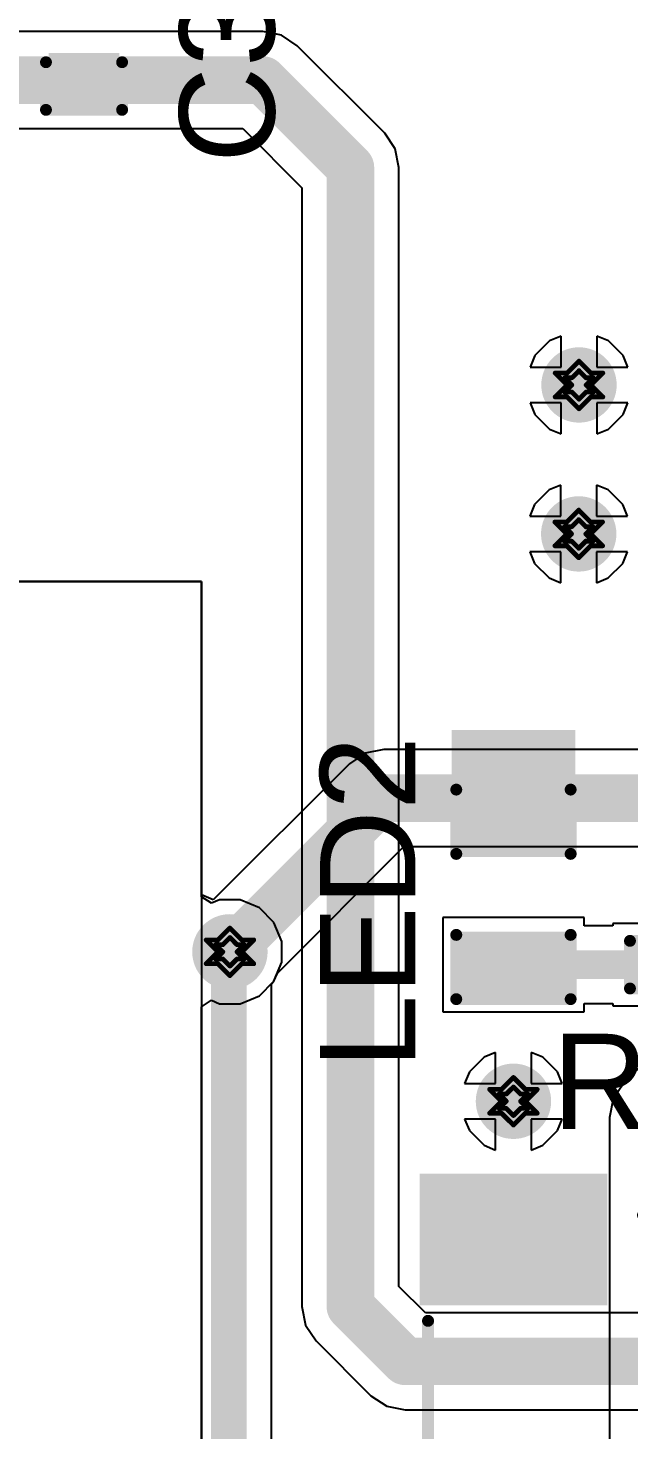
# Model space of a CAD drawing. Header units: inches. Extents: x -18 to 237, y -41 to 211.
# Drawn here: x 3.14 to 9.55, y 68.9 to 83.86 of the extents above; entities that cross this region are included whole.
import ezdxf

# ---------------------------------------------------------------- set-up
doc = ezdxf.new("R2010")
doc.units = ezdxf.units.IN
for name, color, linetype in [('Bottom Layer', 5, 'Continuous'), ('Bottom Solder', 6, 'Continuous'), ('Drill Drawing', 1, 'Continuous'), ('Top Layer', 1, 'Continuous'), ('Top Overlay', 2, 'Continuous'), ('Top Paste', 8, 'Continuous'), ('Top Solder', 216, 'Continuous'), ('Via Holes', 16, 'Continuous')]:
    doc.layers.add(name, color=color, linetype=linetype)
doc.styles.add('Arial', font='', dxfattribs={"height": 0.2})
doc.styles.get('Arial').set_extended_font_data('Arial')

# ---------------------------------------------------------------- blocks, each defined once
blk = doc.blocks.new('R___0201_58')
at = {"layer": 'Top Layer'}
for points in [[(-0.41, 0.185), (-0.14, 0.185), (-0.14, -0.185), (-0.41, -0.185)], [(0.14, 0.185), (0.41, 0.185), (0.41, -0.185), (0.14, -0.185)]]:
    blk.add_hatch(color=1, dxfattribs=at).paths.add_polyline_path(points)
at = {"layer": 'Top Paste'}
for points in [[(-0.41, 0.185), (-0.14, 0.185), (-0.14, -0.185), (-0.41, -0.185)], [(0.14, 0.185), (0.41, 0.185), (0.41, -0.185), (0.14, -0.185)]]:
    blk.add_hatch(color=8, dxfattribs=at).paths.add_polyline_path(points)
at = {"layer": 'Top Solder'}
for points in [[(-0.465, 0.24), (-0.085, 0.24), (-0.085, -0.24), (-0.465, -0.24)], [(0.085, 0.24), (0.465, 0.24), (0.465, -0.24), (0.085, -0.24)]]:
    blk.add_hatch(color=216, dxfattribs=at).paths.add_polyline_path(points)
at = {"layer": 'Top Overlay'}
for points in [[(-0.483, -0.254, 0.127, 0.127, 0), (-0.483, 0.254, 0.127, 0.127, 0)], [(-0.483, 0.254, 0.127, 0.127, 0), (0.483, 0.254, 0.127, 0.127, 0)], [(0.483, -0.254, 0.127, 0.127, 0), (0.483, 0.254, 0.127, 0.127, 0)], [(-0.483, -0.254, 0.127, 0.127, 0), (0.483, -0.254, 0.127, 0.127, 0)]]:
    blk.add_lwpolyline(points, format="xyseb", dxfattribs=at)
for points in [[(-0.514, 0.254, 0.0635, 0.0635, 1), (-0.451, 0.254, 0.0635, 0.0635, 1)], [(-0.514, 0.254, 0.0635, 0.0635, 1), (-0.451, 0.254, 0.0635, 0.0635, 1)], [(0.451, 0.254, 0.0635, 0.0635, 1), (0.514, 0.254, 0.0635, 0.0635, 1)], [(0.451, 0.254, 0.0635, 0.0635, 1), (0.514, 0.254, 0.0635, 0.0635, 1)], [(-0.514, -0.254, 0.0635, 0.0635, 1), (-0.451, -0.254, 0.0635, 0.0635, 1)], [(-0.514, -0.254, 0.0635, 0.0635, 1), (-0.451, -0.254, 0.0635, 0.0635, 1)], [(0.451, -0.254, 0.0635, 0.0635, 1), (0.514, -0.254, 0.0635, 0.0635, 1)], [(0.451, -0.254, 0.0635, 0.0635, 1), (0.514, -0.254, 0.0635, 0.0635, 1)]]:
    blk.add_lwpolyline(points, format="xyseb", close=True, dxfattribs=at)
blk = doc.blocks.new('LED_0603_97')
at = {"layer": 'Top Layer'}
for points in [[(-1, 0.5), (-0.5, 0.5), (-0.5, -0.5), (-1, -0.5)], [(0.5, 0.5), (1, 0.5), (1, -0.5), (0.5, -0.5)]]:
    blk.add_hatch(color=1, dxfattribs=at).paths.add_polyline_path(points)
at = {"layer": 'Top Overlay'}
blk.add_hatch(color=2, dxfattribs=at).paths.add_polyline_path([(1.118, -0.66), (1.753, -0.66), (1.753, 0.66), (1.118, 0.66)])
at = {"layer": 'Top Paste'}
for points in [[(-1, 0.5), (-0.5, 0.5), (-0.5, -0.5), (-1, -0.5)], [(0.5, 0.5), (1, 0.5), (1, -0.5), (0.5, -0.5)]]:
    blk.add_hatch(color=8, dxfattribs=at).paths.add_polyline_path(points)
at = {"layer": 'Top Solder'}
for points in [[(-1.102, 0.602), (-0.398, 0.602), (-0.398, -0.602), (-1.102, -0.602)], [(0.398, 0.602), (1.102, 0.602), (1.102, -0.602), (0.398, -0.602)]]:
    blk.add_hatch(color=216, dxfattribs=at).paths.add_polyline_path(points)
at = {"layer": 'Top Overlay'}
for points in [[(-1.118, 0.61, 0.127, 0.127, 0), (-0.432, 0.61, 0.127, 0.127, 0)], [(-1.118, 0.61, 0.127, 0.127, 0), (-1.118, -0.61, 0.127, 0.127, 0)], [(0.432, 0.61, 0.127, 0.127, 0), (1.118, 0.61, 0.127, 0.127, 0)], [(1.118, 0.61, 0.127, 0.127, 0), (1.118, -0.61, 0.127, 0.127, 0)], [(-1.118, -0.61, 0.127, 0.127, 0), (-0.432, -0.61, 0.127, 0.127, 0)], [(0.432, -0.61, 0.127, 0.127, 0), (1.118, -0.61, 0.127, 0.127, 0)]]:
    blk.add_lwpolyline(points, format="xyseb", dxfattribs=at)
for points in [[(-1.149, 0.61, 0.0635, 0.0635, 1), (-1.086, 0.61, 0.0635, 0.0635, 1)], [(-1.149, 0.61, 0.0635, 0.0635, 1), (-1.086, 0.61, 0.0635, 0.0635, 1)], [(-0.464, 0.61, 0.0635, 0.0635, 1), (-0.4, 0.61, 0.0635, 0.0635, 1)], [(0.4, 0.61, 0.0635, 0.0635, 1), (0.464, 0.61, 0.0635, 0.0635, 1)], [(1.086, 0.61, 0.0635, 0.0635, 1), (1.149, 0.61, 0.0635, 0.0635, 1)], [(1.086, 0.61, 0.0635, 0.0635, 1), (1.149, 0.61, 0.0635, 0.0635, 1)], [(-1.149, -0.61, 0.0635, 0.0635, 1), (-1.086, -0.61, 0.0635, 0.0635, 1)], [(-1.149, -0.61, 0.0635, 0.0635, 1), (-1.086, -0.61, 0.0635, 0.0635, 1)], [(-0.464, -0.61, 0.0635, 0.0635, 1), (-0.4, -0.61, 0.0635, 0.0635, 1)], [(0.4, -0.61, 0.0635, 0.0635, 1), (0.464, -0.61, 0.0635, 0.0635, 1)], [(1.086, -0.61, 0.0635, 0.0635, 1), (1.149, -0.61, 0.0635, 0.0635, 1)], [(1.086, -0.61, 0.0635, 0.0635, 1), (1.149, -0.61, 0.0635, 0.0635, 1)]]:
    blk.add_lwpolyline(points, format="xyseb", close=True, dxfattribs=at)
blk = doc.blocks.new('V________T______107')
at = {"layer": 'Top Layer'}
for points in [[(-4.4, 2.162), (-3.2, 2.162), (-3.2, 0.362), (-4.4, 0.362)], [(3.2, 2.162), (4.4, 2.162), (4.4, 0.362), (3.2, 0.362)], [(-2.75, -0.462), (-2.25, -0.462), (-2.25, -2.062), (-2.75, -2.062)], [(-1.75, -0.462), (-1.25, -0.462), (-1.25, -2.062), (-1.75, -2.062)], [(-0.75, -0.462), (-0.25, -0.462), (-0.25, -2.062), (-0.75, -2.062)], [(0.25, -0.462), (0.75, -0.462), (0.75, -2.062), (0.25, -2.062)], [(1.25, -0.462), (1.75, -0.462), (1.75, -2.062), (1.25, -2.062)], [(2.25, -0.462), (2.75, -0.462), (2.75, -2.062), (2.25, -2.062)]]:
    blk.add_hatch(color=1, dxfattribs=at).paths.add_polyline_path(points)
at = {"layer": 'Top Paste'}
for points in [[(-4.4, 2.162), (-3.2, 2.162), (-3.2, 0.362), (-4.4, 0.362)], [(3.2, 2.162), (4.4, 2.162), (4.4, 0.362), (3.2, 0.362)], [(-2.75, -0.462), (-2.25, -0.462), (-2.25, -2.062), (-2.75, -2.062)], [(-1.75, -0.462), (-1.25, -0.462), (-1.25, -2.062), (-1.75, -2.062)], [(-0.75, -0.462), (-0.25, -0.462), (-0.25, -2.062), (-0.75, -2.062)], [(0.25, -0.462), (0.75, -0.462), (0.75, -2.062), (0.25, -2.062)], [(1.25, -0.462), (1.75, -0.462), (1.75, -2.062), (1.25, -2.062)], [(2.25, -0.462), (2.75, -0.462), (2.75, -2.062), (2.25, -2.062)]]:
    blk.add_hatch(color=8, dxfattribs=at).paths.add_polyline_path(points)
at = {"layer": 'Top Solder'}
for points in [[(-4.502, 2.264), (-3.098, 2.264), (-3.098, 0.261), (-4.502, 0.261)], [(3.098, 2.264), (4.502, 2.264), (4.502, 0.261), (3.098, 0.261)], [(-2.852, -0.361), (-2.148, -0.361), (-2.148, -2.164), (-2.852, -2.164)], [(-1.852, -0.361), (-1.148, -0.361), (-1.148, -2.164), (-1.852, -2.164)], [(-0.852, -0.361), (-0.148, -0.361), (-0.148, -2.164), (-0.852, -2.164)], [(0.148, -0.361), (0.852, -0.361), (0.852, -2.164), (0.148, -2.164)], [(1.148, -0.361), (1.852, -0.361), (1.852, -2.164), (1.148, -2.164)], [(2.148, -0.361), (2.852, -0.361), (2.852, -2.164), (2.148, -2.164)]]:
    blk.add_hatch(color=216, dxfattribs=at).paths.add_polyline_path(points)
at = {"layer": 'Top Overlay'}
for points in [[(-2.884, 2.173, 0.127, 0.127, 0), (2.932, 2.173, 0.127, 0.127, 0)], [(-4.059, -0.12, 0.127, 0.127, 0), (-4.059, -1.15, 0.127, 0.127, 0)], [(4.059, -0.12, 0.127, 0.127, 0), (4.059, -1.15, 0.127, 0.127, 0)], [(-4.059, -1.15, 0.127, 0.127, 0), (-3.08, -1.15, 0.127, 0.127, 0)], [(3.08, -1.15, 0.127, 0.127, 0), (4.059, -1.15, 0.127, 0.127, 0)], [(-3.15, -1.422, 0.127, 0.127, 0), (-3.023, -1.549, 0.127, 0.127, 0)], [(-3.15, -1.422, 0.127, 0.127, 0), (-3.15, -1.676, 0.127, 0.127, 0)], [(-3.023, -1.549, 0.127, 0.127, 0), (-3.15, -1.676, 0.127, 0.127, 0)]]:
    blk.add_lwpolyline(points, format="xyseb", dxfattribs=at)
for points in [[(-2.916, 2.173, 0.0635, 0.0635, 1), (-2.853, 2.173, 0.0635, 0.0635, 1)], [(2.9, 2.173, 0.0635, 0.0635, 1), (2.964, 2.173, 0.0635, 0.0635, 1)], [(-4.091, -0.12, 0.0635, 0.0635, 1), (-4.027, -0.12, 0.0635, 0.0635, 1)], [(4.027, -0.12, 0.0635, 0.0635, 1), (4.091, -0.12, 0.0635, 0.0635, 1)], [(-4.091, -1.15, 0.0635, 0.0635, 1), (-4.027, -1.15, 0.0635, 0.0635, 1)], [(-4.091, -1.15, 0.0635, 0.0635, 1), (-4.027, -1.15, 0.0635, 0.0635, 1)], [(-3.112, -1.15, 0.0635, 0.0635, 1), (-3.049, -1.15, 0.0635, 0.0635, 1)], [(3.049, -1.15, 0.0635, 0.0635, 1), (3.112, -1.15, 0.0635, 0.0635, 1)], [(4.027, -1.15, 0.0635, 0.0635, 1), (4.091, -1.15, 0.0635, 0.0635, 1)], [(4.027, -1.15, 0.0635, 0.0635, 1), (4.091, -1.15, 0.0635, 0.0635, 1)], [(-3.181, -1.422, 0.0635, 0.0635, 1), (-3.118, -1.422, 0.0635, 0.0635, 1)], [(-3.181, -1.422, 0.0635, 0.0635, 1), (-3.118, -1.422, 0.0635, 0.0635, 1)], [(-3.054, -1.549, 0.0635, 0.0635, 1), (-2.991, -1.549, 0.0635, 0.0635, 1)], [(-3.054, -1.549, 0.0635, 0.0635, 1), (-2.991, -1.549, 0.0635, 0.0635, 1)], [(-3.181, -1.676, 0.0635, 0.0635, 1), (-3.118, -1.676, 0.0635, 0.0635, 1)], [(-3.181, -1.676, 0.0635, 0.0635, 1), (-3.118, -1.676, 0.0635, 0.0635, 1)]]:
    blk.add_lwpolyline(points, format="xyseb", close=True, dxfattribs=at)
blk = doc.blocks.new('C___0402_126')
at = {"layer": 'Top Layer'}
for points in [[(-0.699, -0.318), (-0.699, 0.317), (-0.241, 0.317), (-0.241, -0.318)], [(0.241, -0.318), (0.241, 0.317), (0.699, 0.317), (0.699, -0.318)]]:
    blk.add_hatch(color=1, dxfattribs=at).paths.add_polyline_path(points)
at = {"layer": 'Top Paste'}
for points in [[(-0.699, -0.318), (-0.699, 0.317), (-0.241, 0.317), (-0.241, -0.318)], [(0.241, -0.318), (0.241, 0.317), (0.699, 0.317), (0.699, -0.318)]]:
    blk.add_hatch(color=8, dxfattribs=at).paths.add_polyline_path(points)
at = {"layer": 'Top Solder'}
for points in [[(-0.758, -0.377), (-0.758, 0.377), (-0.181, 0.377), (-0.181, -0.377)], [(0.181, -0.377), (0.181, 0.377), (0.758, 0.377), (0.758, -0.377)]]:
    blk.add_hatch(color=216, dxfattribs=at).paths.add_polyline_path(points)
at = {"layer": 'Top Overlay'}
for points in [[(-0.787, -0.406, 0.127, 0.127, 0), (-0.787, 0.406, 0.127, 0.127, 0)], [(-0.279, 0.406, 0.127, 0.127, 0), (-0.787, 0.406, 0.127, 0.127, 0)], [(0.787, 0.406, 0.127, 0.127, 0), (0.279, 0.406, 0.127, 0.127, 0)], [(0.787, -0.406, 0.127, 0.127, 0), (0.787, 0.406, 0.127, 0.127, 0)], [(-0.279, -0.406, 0.127, 0.127, 0), (-0.787, -0.406, 0.127, 0.127, 0)], [(0.787, -0.406, 0.127, 0.127, 0), (0.279, -0.406, 0.127, 0.127, 0)]]:
    blk.add_lwpolyline(points, format="xyseb", dxfattribs=at)
for points in [[(-0.819, 0.406, 0.0635, 0.0635, 1), (-0.756, 0.406, 0.0635, 0.0635, 1)], [(-0.819, 0.406, 0.0635, 0.0635, 1), (-0.756, 0.406, 0.0635, 0.0635, 1)], [(-0.311, 0.406, 0.0635, 0.0635, 1), (-0.248, 0.406, 0.0635, 0.0635, 1)], [(0.248, 0.406, 0.0635, 0.0635, 1), (0.311, 0.406, 0.0635, 0.0635, 1)], [(0.756, 0.406, 0.0635, 0.0635, 1), (0.819, 0.406, 0.0635, 0.0635, 1)], [(0.756, 0.406, 0.0635, 0.0635, 1), (0.819, 0.406, 0.0635, 0.0635, 1)], [(-0.819, -0.406, 0.0635, 0.0635, 1), (-0.756, -0.406, 0.0635, 0.0635, 1)], [(-0.819, -0.406, 0.0635, 0.0635, 1), (-0.756, -0.406, 0.0635, 0.0635, 1)], [(-0.311, -0.406, 0.0635, 0.0635, 1), (-0.248, -0.406, 0.0635, 0.0635, 1)], [(0.248, -0.406, 0.0635, 0.0635, 1), (0.311, -0.406, 0.0635, 0.0635, 1)], [(0.756, -0.406, 0.0635, 0.0635, 1), (0.819, -0.406, 0.0635, 0.0635, 1)], [(0.756, -0.406, 0.0635, 0.0635, 1), (0.819, -0.406, 0.0635, 0.0635, 1)]]:
    blk.add_lwpolyline(points, format="xyseb", close=True, dxfattribs=at)

msp = doc.modelspace()

# ---------------------------------------------------------------- hatches: boundary and pattern name
at = {"layer": 'Bottom Layer'}
h = msp.add_hatch(color=5, dxfattribs=at)
edge = h.paths.add_edge_path()
edge.add_arc((9.017, 80.051), 0.3, 0, 360)
h = msp.add_hatch(color=5, dxfattribs=at)
edge = h.paths.add_edge_path()
edge.add_arc((9.014, 78.462), 0.3, 0, 360)
h = msp.add_hatch(color=5, dxfattribs=at)
edge = h.paths.add_edge_path()
edge.add_arc((5.294, 74.004), 0.3, 0, 360)
h = msp.add_hatch(color=5, dxfattribs=at)
edge = h.paths.add_edge_path()
edge.add_arc((8.318, 72.41), 0.3, 0, 360)
at = {"layer": 'Bottom Solder'}
h = msp.add_hatch(color=6, dxfattribs=at)
edge = h.paths.add_edge_path()
edge.add_arc((9.017, 80.051), 0.402, 0, 360)
h = msp.add_hatch(color=6, dxfattribs=at)
edge = h.paths.add_edge_path()
edge.add_arc((9.014, 78.462), 0.402, 0, 360)
h = msp.add_hatch(color=6, dxfattribs=at)
edge = h.paths.add_edge_path()
edge.add_arc((5.294, 74.004), 0.402, 0, 360)
h = msp.add_hatch(color=6, dxfattribs=at)
edge = h.paths.add_edge_path()
edge.add_arc((8.318, 72.41), 0.402, 0, 360)
at = {"layer": 'Top Layer'}
h = msp.add_hatch(color=1, dxfattribs=at)
edge = h.paths.add_edge_path()
edge.add_arc((9.017, 80.051), 0.3, 0, 360)
h = msp.add_hatch(color=1, dxfattribs=at)
edge = h.paths.add_edge_path()
edge.add_arc((9.014, 78.462), 0.3, 0, 360)
h = msp.add_hatch(color=1, dxfattribs=at)
edge = h.paths.add_edge_path()
edge.add_arc((5.294, 74.004), 0.3, 0, 360)
h = msp.add_hatch(color=1, dxfattribs=at)
edge = h.paths.add_edge_path()
edge.add_arc((8.318, 72.41), 0.3, 0, 360)
at = {"layer": 'Top Solder'}
h = msp.add_hatch(color=216, dxfattribs=at)
edge = h.paths.add_edge_path()
edge.add_arc((9.017, 80.051), 0.402, 0, 360)
h = msp.add_hatch(color=216, dxfattribs=at)
edge = h.paths.add_edge_path()
edge.add_arc((9.014, 78.462), 0.402, 0, 360)
h = msp.add_hatch(color=216, dxfattribs=at)
edge = h.paths.add_edge_path()
edge.add_arc((5.294, 74.004), 0.402, 0, 360)
h = msp.add_hatch(color=216, dxfattribs=at)
edge = h.paths.add_edge_path()
edge.add_arc((8.318, 72.41), 0.402, 0, 360)
at = {"layer": 'Via Holes'}
h = msp.add_hatch(color=7, dxfattribs=at)
edge = h.paths.add_edge_path()
edge.add_arc((9.017, 80.051), 0.15, 0, 360)
h = msp.add_hatch(color=7, dxfattribs=at)
edge = h.paths.add_edge_path()
edge.add_arc((9.014, 78.462), 0.15, 0, 360)
h = msp.add_hatch(color=7, dxfattribs=at)
edge = h.paths.add_edge_path()
edge.add_arc((5.294, 74.004), 0.15, 0, 360)
h = msp.add_hatch(color=7, dxfattribs=at)
edge = h.paths.add_edge_path()
edge.add_arc((8.318, 72.41), 0.15, 0, 360)

# ---------------------------------------------------------------- linework, layer by layer
at = {"layer": 'Bottom Layer'}
for p, q in [((8.703, 80.521), (8.547, 80.365)), ((8.826, 80.572), (8.703, 80.521)), ((8.826, 80.242), (8.826, 80.572)), ((9.331, 80.521), (9.207, 80.572)), ((9.207, 80.572), (9.207, 80.242)), ((9.487, 80.365), (9.331, 80.521)), ((8.547, 80.365), (8.496, 80.242)), ((9.538, 80.242), (9.487, 80.365)), ((8.496, 80.242), (8.826, 80.242)), ((9.207, 80.242), (9.538, 80.242)), ((8.826, 79.861), (8.496, 79.861)), ((8.496, 79.861), (8.547, 79.737)), ((8.826, 79.53), (8.826, 79.861)), ((9.538, 79.861), (9.207, 79.861)), ((9.207, 79.861), (9.207, 79.53)), ((9.487, 79.737), (9.538, 79.861)), ((8.547, 79.737), (8.703, 79.581)), ((9.331, 79.581), (9.487, 79.737)), ((8.703, 79.581), (8.826, 79.53)), ((9.207, 79.53), (9.331, 79.581)), ((8.823, 78.982), (8.7, 78.931)), ((8.823, 78.652), (8.823, 78.982)), ((9.328, 78.931), (9.204, 78.982)), ((9.204, 78.982), (9.204, 78.652)), ((8.7, 78.931), (8.544, 78.775)), ((9.484, 78.775), (9.328, 78.931)), ((8.544, 78.775), (8.493, 78.652)), ((9.535, 78.652), (9.484, 78.775)), ((8.493, 78.652), (8.823, 78.652)), ((9.204, 78.652), (9.535, 78.652)), ((8.823, 78.271), (8.493, 78.271)), ((8.493, 78.271), (8.544, 78.148)), ((8.823, 77.941), (8.823, 78.271)), ((9.535, 78.271), (9.204, 78.271)), ((9.204, 78.271), (9.204, 77.941)), ((9.484, 78.148), (9.535, 78.271)), ((8.544, 78.148), (8.7, 77.992)), ((9.328, 77.992), (9.484, 78.148)), ((-3.42, 77.955), (4.99, 77.955)), ((4.99, 77.955), (-2.794, 77.955)), ((4.99, 77.955), (4.99, 35.815)), ((4.99, 74.612), (4.99, 77.955)), ((8.7, 77.992), (8.823, 77.941)), ((9.204, 77.941), (9.328, 77.992)), ((6.736, 76.123), (6.568, 76.01)), ((6.934, 76.162), (6.736, 76.123)), ((17.794, 76.162), (6.934, 76.162)), ((6.568, 76.01), (5.117, 74.56)), ((5.8, 73.777), (7.149, 75.126)), ((7.149, 75.126), (18.009, 75.126)), ((5.117, 74.56), (4.99, 74.612)), ((5.764, 73.69), (5.8, 73.777)), ((5.608, 73.535), (5.764, 73.69)), ((4.99, 73.416), (5.096, 73.487)), ((5.096, 73.487), (5.184, 73.45)), ((5.184, 73.45), (5.404, 73.45)), ((5.404, 73.45), (5.608, 73.535)), ((4.99, 56.65), (4.99, 73.416)), ((10.109, 73.216), (9.496, 72.603)), ((8.004, 72.88), (7.848, 72.724)), ((8.127, 72.931), (8.004, 72.88)), ((8.127, 72.601), (8.127, 72.931)), ((8.631, 72.88), (8.508, 72.931)), ((8.508, 72.931), (8.508, 72.601)), ((8.787, 72.724), (8.631, 72.88)), ((7.848, 72.724), (7.797, 72.601)), ((8.838, 72.601), (8.787, 72.724)), ((7.797, 72.601), (8.127, 72.601)), ((8.508, 72.601), (8.838, 72.601)), ((9.496, 72.603), (9.383, 72.435)), ((9.383, 72.435), (9.344, 72.237)), ((9.344, 72.237), (9.344, 65.467)), ((8.127, 72.22), (7.797, 72.22)), ((7.797, 72.22), (7.848, 72.097)), ((7.848, 72.097), (8.004, 71.941)), ((8.127, 71.89), (8.127, 72.22)), ((8.838, 72.22), (8.508, 72.22)), ((8.508, 72.22), (8.508, 71.89)), ((8.631, 71.941), (8.787, 72.097)), ((8.787, 72.097), (8.838, 72.22)), ((8.004, 71.941), (8.127, 71.89)), ((8.508, 71.89), (8.631, 71.941))]:
    msp.add_line(p, q, dxfattribs=at)
for points in [[(5.294, 74.004, 0.508, 0.508, 0), (6.934, 75.644, 0.508, 0.508, 0)], [(6.934, 75.644, 0.508, 0.508, 0), (18.009, 75.644, 0.508, 0.508, 0)]]:
    msp.add_lwpolyline(points, format="xyseb", dxfattribs=at)
for points in [[(6.807, 75.644, 0.254, 0.254, 1), (7.061, 75.644, 0.254, 0.254, 1)], [(6.807, 75.644, 0.254, 0.254, 1), (7.061, 75.644, 0.254, 0.254, 1)], [(5.167, 74.004, 0.254, 0.254, 1), (5.421, 74.004, 0.254, 0.254, 1)]]:
    msp.add_lwpolyline(points, format="xyseb", close=True, dxfattribs=at)
at = {"layer": 'Drill Drawing'}
for points in [[(8.89, 80.178, 0.0508, 0.0508, 0), (9.017, 80.305, 0.0508, 0.0508, 0)], [(9.017, 80.305, 0.0508, 0.0508, 0), (9.144, 80.178, 0.0508, 0.0508, 0)], [(8.763, 80.178, 0.0508, 0.0508, 0), (8.89, 80.051, 0.0508, 0.0508, 0)], [(8.763, 80.178, 0.0508, 0.0508, 0), (8.89, 80.178, 0.0508, 0.0508, 0)], [(8.941, 80.127, 0.0508, 0.0508, 0), (9.017, 80.203, 0.0508, 0.0508, 0)], [(9.017, 80.203, 0.0508, 0.0508, 0), (9.093, 80.127, 0.0508, 0.0508, 0)], [(9.144, 80.178, 0.0508, 0.0508, 0), (9.271, 80.178, 0.0508, 0.0508, 0)], [(9.144, 80.051, 0.0508, 0.0508, 0), (9.271, 80.178, 0.0508, 0.0508, 0)], [(8.763, 79.924, 0.0508, 0.0508, 0), (8.89, 80.051, 0.0508, 0.0508, 0)], [(8.865, 80.127, 0.0508, 0.0508, 0), (8.941, 80.051, 0.0508, 0.0508, 0)], [(8.865, 80.127, 0.0508, 0.0508, 0), (8.941, 80.127, 0.0508, 0.0508, 0)], [(8.865, 79.975, 0.0508, 0.0508, 0), (8.941, 80.051, 0.0508, 0.0508, 0)], [(9.093, 80.127, 0.0508, 0.0508, 0), (9.169, 80.127, 0.0508, 0.0508, 0)], [(9.093, 80.051, 0.0508, 0.0508, 0), (9.169, 80.127, 0.0508, 0.0508, 0)], [(9.093, 80.051, 0.0508, 0.0508, 0), (9.169, 79.975, 0.0508, 0.0508, 0)], [(9.144, 80.051, 0.0508, 0.0508, 0), (9.271, 79.924, 0.0508, 0.0508, 0)], [(8.763, 79.924, 0.0508, 0.0508, 0), (8.89, 79.924, 0.0508, 0.0508, 0)], [(8.865, 79.975, 0.0508, 0.0508, 0), (8.941, 79.975, 0.0508, 0.0508, 0)], [(8.89, 79.924, 0.0508, 0.0508, 0), (9.017, 79.797, 0.0508, 0.0508, 0)], [(8.941, 79.975, 0.0508, 0.0508, 0), (9.017, 79.899, 0.0508, 0.0508, 0)], [(9.017, 79.899, 0.0508, 0.0508, 0), (9.093, 79.975, 0.0508, 0.0508, 0)], [(9.017, 79.797, 0.0508, 0.0508, 0), (9.144, 79.924, 0.0508, 0.0508, 0)], [(9.093, 79.975, 0.0508, 0.0508, 0), (9.169, 79.975, 0.0508, 0.0508, 0)], [(9.144, 79.924, 0.0508, 0.0508, 0), (9.271, 79.924, 0.0508, 0.0508, 0)], [(8.887, 78.589, 0.0508, 0.0508, 0), (9.014, 78.716, 0.0508, 0.0508, 0)], [(9.014, 78.716, 0.0508, 0.0508, 0), (9.141, 78.589, 0.0508, 0.0508, 0)], [(8.76, 78.589, 0.0508, 0.0508, 0), (8.887, 78.462, 0.0508, 0.0508, 0)], [(8.76, 78.589, 0.0508, 0.0508, 0), (8.887, 78.589, 0.0508, 0.0508, 0)], [(8.861, 78.538, 0.0508, 0.0508, 0), (8.938, 78.462, 0.0508, 0.0508, 0)], [(8.861, 78.538, 0.0508, 0.0508, 0), (8.938, 78.538, 0.0508, 0.0508, 0)], [(8.938, 78.538, 0.0508, 0.0508, 0), (9.014, 78.614, 0.0508, 0.0508, 0)], [(9.014, 78.614, 0.0508, 0.0508, 0), (9.09, 78.538, 0.0508, 0.0508, 0)], [(9.09, 78.538, 0.0508, 0.0508, 0), (9.166, 78.538, 0.0508, 0.0508, 0)], [(9.09, 78.462, 0.0508, 0.0508, 0), (9.166, 78.538, 0.0508, 0.0508, 0)], [(9.141, 78.589, 0.0508, 0.0508, 0), (9.268, 78.589, 0.0508, 0.0508, 0)], [(9.141, 78.462, 0.0508, 0.0508, 0), (9.268, 78.589, 0.0508, 0.0508, 0)], [(8.76, 78.335, 0.0508, 0.0508, 0), (8.887, 78.462, 0.0508, 0.0508, 0)], [(8.861, 78.385, 0.0508, 0.0508, 0), (8.938, 78.462, 0.0508, 0.0508, 0)], [(8.861, 78.385, 0.0508, 0.0508, 0), (8.938, 78.385, 0.0508, 0.0508, 0)], [(8.938, 78.385, 0.0508, 0.0508, 0), (9.014, 78.309, 0.0508, 0.0508, 0)], [(9.014, 78.309, 0.0508, 0.0508, 0), (9.09, 78.385, 0.0508, 0.0508, 0)], [(9.09, 78.462, 0.0508, 0.0508, 0), (9.166, 78.385, 0.0508, 0.0508, 0)], [(9.09, 78.385, 0.0508, 0.0508, 0), (9.166, 78.385, 0.0508, 0.0508, 0)], [(9.141, 78.462, 0.0508, 0.0508, 0), (9.268, 78.335, 0.0508, 0.0508, 0)], [(8.76, 78.335, 0.0508, 0.0508, 0), (8.887, 78.335, 0.0508, 0.0508, 0)], [(8.887, 78.335, 0.0508, 0.0508, 0), (9.014, 78.208, 0.0508, 0.0508, 0)], [(9.014, 78.208, 0.0508, 0.0508, 0), (9.141, 78.335, 0.0508, 0.0508, 0)], [(9.141, 78.335, 0.0508, 0.0508, 0), (9.268, 78.335, 0.0508, 0.0508, 0)], [(5.167, 74.131, 0.0508, 0.0508, 0), (5.294, 74.258, 0.0508, 0.0508, 0)], [(5.218, 74.08, 0.0508, 0.0508, 0), (5.294, 74.157, 0.0508, 0.0508, 0)], [(5.294, 74.258, 0.0508, 0.0508, 0), (5.421, 74.131, 0.0508, 0.0508, 0)], [(5.294, 74.157, 0.0508, 0.0508, 0), (5.37, 74.08, 0.0508, 0.0508, 0)], [(5.04, 74.131, 0.0508, 0.0508, 0), (5.167, 74.004, 0.0508, 0.0508, 0)], [(5.04, 74.131, 0.0508, 0.0508, 0), (5.167, 74.131, 0.0508, 0.0508, 0)], [(5.04, 73.877, 0.0508, 0.0508, 0), (5.167, 74.004, 0.0508, 0.0508, 0)], [(5.142, 74.08, 0.0508, 0.0508, 0), (5.218, 74.004, 0.0508, 0.0508, 0)], [(5.142, 74.08, 0.0508, 0.0508, 0), (5.218, 74.08, 0.0508, 0.0508, 0)], [(5.142, 73.928, 0.0508, 0.0508, 0), (5.218, 74.004, 0.0508, 0.0508, 0)], [(5.37, 74.08, 0.0508, 0.0508, 0), (5.447, 74.08, 0.0508, 0.0508, 0)], [(5.37, 74.004, 0.0508, 0.0508, 0), (5.447, 74.08, 0.0508, 0.0508, 0)], [(5.37, 74.004, 0.0508, 0.0508, 0), (5.447, 73.928, 0.0508, 0.0508, 0)], [(5.421, 74.131, 0.0508, 0.0508, 0), (5.548, 74.131, 0.0508, 0.0508, 0)], [(5.421, 74.004, 0.0508, 0.0508, 0), (5.548, 74.131, 0.0508, 0.0508, 0)], [(5.421, 74.004, 0.0508, 0.0508, 0), (5.548, 73.877, 0.0508, 0.0508, 0)], [(5.04, 73.877, 0.0508, 0.0508, 0), (5.167, 73.877, 0.0508, 0.0508, 0)], [(5.142, 73.928, 0.0508, 0.0508, 0), (5.218, 73.928, 0.0508, 0.0508, 0)], [(5.167, 73.877, 0.0508, 0.0508, 0), (5.294, 73.75, 0.0508, 0.0508, 0)], [(5.218, 73.928, 0.0508, 0.0508, 0), (5.294, 73.852, 0.0508, 0.0508, 0)], [(5.294, 73.852, 0.0508, 0.0508, 0), (5.37, 73.928, 0.0508, 0.0508, 0)], [(5.294, 73.75, 0.0508, 0.0508, 0), (5.421, 73.877, 0.0508, 0.0508, 0)], [(5.37, 73.928, 0.0508, 0.0508, 0), (5.447, 73.928, 0.0508, 0.0508, 0)], [(5.421, 73.877, 0.0508, 0.0508, 0), (5.548, 73.877, 0.0508, 0.0508, 0)], [(8.191, 72.537, 0.0508, 0.0508, 0), (8.318, 72.664, 0.0508, 0.0508, 0)], [(8.318, 72.664, 0.0508, 0.0508, 0), (8.445, 72.537, 0.0508, 0.0508, 0)], [(8.064, 72.537, 0.0508, 0.0508, 0), (8.191, 72.41, 0.0508, 0.0508, 0)], [(8.064, 72.537, 0.0508, 0.0508, 0), (8.191, 72.537, 0.0508, 0.0508, 0)], [(8.241, 72.487, 0.0508, 0.0508, 0), (8.318, 72.563, 0.0508, 0.0508, 0)], [(8.318, 72.563, 0.0508, 0.0508, 0), (8.394, 72.487, 0.0508, 0.0508, 0)], [(8.445, 72.537, 0.0508, 0.0508, 0), (8.572, 72.537, 0.0508, 0.0508, 0)], [(8.445, 72.41, 0.0508, 0.0508, 0), (8.572, 72.537, 0.0508, 0.0508, 0)], [(8.064, 72.283, 0.0508, 0.0508, 0), (8.191, 72.41, 0.0508, 0.0508, 0)], [(8.165, 72.487, 0.0508, 0.0508, 0), (8.241, 72.41, 0.0508, 0.0508, 0)], [(8.165, 72.487, 0.0508, 0.0508, 0), (8.241, 72.487, 0.0508, 0.0508, 0)], [(8.165, 72.334, 0.0508, 0.0508, 0), (8.241, 72.41, 0.0508, 0.0508, 0)], [(8.394, 72.487, 0.0508, 0.0508, 0), (8.47, 72.487, 0.0508, 0.0508, 0)], [(8.394, 72.41, 0.0508, 0.0508, 0), (8.47, 72.487, 0.0508, 0.0508, 0)], [(8.394, 72.41, 0.0508, 0.0508, 0), (8.47, 72.334, 0.0508, 0.0508, 0)], [(8.445, 72.41, 0.0508, 0.0508, 0), (8.572, 72.283, 0.0508, 0.0508, 0)], [(8.064, 72.283, 0.0508, 0.0508, 0), (8.191, 72.283, 0.0508, 0.0508, 0)], [(8.165, 72.334, 0.0508, 0.0508, 0), (8.241, 72.334, 0.0508, 0.0508, 0)], [(8.191, 72.283, 0.0508, 0.0508, 0), (8.318, 72.156, 0.0508, 0.0508, 0)], [(8.241, 72.334, 0.0508, 0.0508, 0), (8.318, 72.258, 0.0508, 0.0508, 0)], [(8.318, 72.258, 0.0508, 0.0508, 0), (8.394, 72.334, 0.0508, 0.0508, 0)], [(8.318, 72.156, 0.0508, 0.0508, 0), (8.445, 72.283, 0.0508, 0.0508, 0)], [(8.394, 72.334, 0.0508, 0.0508, 0), (8.47, 72.334, 0.0508, 0.0508, 0)], [(8.445, 72.283, 0.0508, 0.0508, 0), (8.572, 72.283, 0.0508, 0.0508, 0)]]:
    msp.add_lwpolyline(points, format="xyseb", dxfattribs=at)
for points in [[(9.004, 80.305, 0.0254, 0.0254, 1), (9.03, 80.305, 0.0254, 0.0254, 1)], [(9.004, 80.305, 0.0254, 0.0254, 1), (9.03, 80.305, 0.0254, 0.0254, 1)], [(8.75, 80.178, 0.0254, 0.0254, 1), (8.776, 80.178, 0.0254, 0.0254, 1)], [(8.75, 80.178, 0.0254, 0.0254, 1), (8.776, 80.178, 0.0254, 0.0254, 1)], [(8.877, 80.178, 0.0254, 0.0254, 1), (8.903, 80.178, 0.0254, 0.0254, 1)], [(8.877, 80.178, 0.0254, 0.0254, 1), (8.903, 80.178, 0.0254, 0.0254, 1)], [(9.004, 80.203, 0.0254, 0.0254, 1), (9.03, 80.203, 0.0254, 0.0254, 1)], [(9.004, 80.203, 0.0254, 0.0254, 1), (9.03, 80.203, 0.0254, 0.0254, 1)], [(9.131, 80.178, 0.0254, 0.0254, 1), (9.157, 80.178, 0.0254, 0.0254, 1)], [(9.131, 80.178, 0.0254, 0.0254, 1), (9.157, 80.178, 0.0254, 0.0254, 1)], [(9.258, 80.178, 0.0254, 0.0254, 1), (9.284, 80.178, 0.0254, 0.0254, 1)], [(9.258, 80.178, 0.0254, 0.0254, 1), (9.284, 80.178, 0.0254, 0.0254, 1)], [(8.852, 80.127, 0.0254, 0.0254, 1), (8.877, 80.127, 0.0254, 0.0254, 1)], [(8.852, 80.127, 0.0254, 0.0254, 1), (8.877, 80.127, 0.0254, 0.0254, 1)], [(8.877, 80.051, 0.0254, 0.0254, 1), (8.903, 80.051, 0.0254, 0.0254, 1)], [(8.877, 80.051, 0.0254, 0.0254, 1), (8.903, 80.051, 0.0254, 0.0254, 1)], [(8.928, 80.127, 0.0254, 0.0254, 1), (8.953, 80.127, 0.0254, 0.0254, 1)], [(8.928, 80.127, 0.0254, 0.0254, 1), (8.953, 80.127, 0.0254, 0.0254, 1)], [(8.928, 80.051, 0.0254, 0.0254, 1), (8.953, 80.051, 0.0254, 0.0254, 1)], [(8.928, 80.051, 0.0254, 0.0254, 1), (8.953, 80.051, 0.0254, 0.0254, 1)], [(9.08, 80.127, 0.0254, 0.0254, 1), (9.106, 80.127, 0.0254, 0.0254, 1)], [(9.08, 80.127, 0.0254, 0.0254, 1), (9.106, 80.127, 0.0254, 0.0254, 1)], [(9.08, 80.051, 0.0254, 0.0254, 1), (9.106, 80.051, 0.0254, 0.0254, 1)], [(9.08, 80.051, 0.0254, 0.0254, 1), (9.106, 80.051, 0.0254, 0.0254, 1)], [(9.131, 80.051, 0.0254, 0.0254, 1), (9.157, 80.051, 0.0254, 0.0254, 1)], [(9.131, 80.051, 0.0254, 0.0254, 1), (9.157, 80.051, 0.0254, 0.0254, 1)], [(9.157, 80.127, 0.0254, 0.0254, 1), (9.182, 80.127, 0.0254, 0.0254, 1)], [(9.157, 80.127, 0.0254, 0.0254, 1), (9.182, 80.127, 0.0254, 0.0254, 1)], [(8.75, 79.924, 0.0254, 0.0254, 1), (8.776, 79.924, 0.0254, 0.0254, 1)], [(8.75, 79.924, 0.0254, 0.0254, 1), (8.776, 79.924, 0.0254, 0.0254, 1)], [(8.852, 79.975, 0.0254, 0.0254, 1), (8.877, 79.975, 0.0254, 0.0254, 1)], [(8.852, 79.975, 0.0254, 0.0254, 1), (8.877, 79.975, 0.0254, 0.0254, 1)], [(8.877, 79.924, 0.0254, 0.0254, 1), (8.903, 79.924, 0.0254, 0.0254, 1)], [(8.877, 79.924, 0.0254, 0.0254, 1), (8.903, 79.924, 0.0254, 0.0254, 1)], [(8.928, 79.975, 0.0254, 0.0254, 1), (8.953, 79.975, 0.0254, 0.0254, 1)], [(8.928, 79.975, 0.0254, 0.0254, 1), (8.953, 79.975, 0.0254, 0.0254, 1)], [(9.004, 79.899, 0.0254, 0.0254, 1), (9.03, 79.899, 0.0254, 0.0254, 1)], [(9.004, 79.899, 0.0254, 0.0254, 1), (9.03, 79.899, 0.0254, 0.0254, 1)], [(9.08, 79.975, 0.0254, 0.0254, 1), (9.106, 79.975, 0.0254, 0.0254, 1)], [(9.08, 79.975, 0.0254, 0.0254, 1), (9.106, 79.975, 0.0254, 0.0254, 1)], [(9.131, 79.924, 0.0254, 0.0254, 1), (9.157, 79.924, 0.0254, 0.0254, 1)], [(9.131, 79.924, 0.0254, 0.0254, 1), (9.157, 79.924, 0.0254, 0.0254, 1)], [(9.157, 79.975, 0.0254, 0.0254, 1), (9.182, 79.975, 0.0254, 0.0254, 1)], [(9.157, 79.975, 0.0254, 0.0254, 1), (9.182, 79.975, 0.0254, 0.0254, 1)], [(9.258, 79.924, 0.0254, 0.0254, 1), (9.284, 79.924, 0.0254, 0.0254, 1)], [(9.258, 79.924, 0.0254, 0.0254, 1), (9.284, 79.924, 0.0254, 0.0254, 1)], [(9.004, 79.797, 0.0254, 0.0254, 1), (9.03, 79.797, 0.0254, 0.0254, 1)], [(9.004, 79.797, 0.0254, 0.0254, 1), (9.03, 79.797, 0.0254, 0.0254, 1)], [(9.001, 78.716, 0.0254, 0.0254, 1), (9.027, 78.716, 0.0254, 0.0254, 1)], [(9.001, 78.716, 0.0254, 0.0254, 1), (9.027, 78.716, 0.0254, 0.0254, 1)], [(8.747, 78.589, 0.0254, 0.0254, 1), (8.773, 78.589, 0.0254, 0.0254, 1)], [(8.747, 78.589, 0.0254, 0.0254, 1), (8.773, 78.589, 0.0254, 0.0254, 1)], [(8.849, 78.538, 0.0254, 0.0254, 1), (8.874, 78.538, 0.0254, 0.0254, 1)], [(8.849, 78.538, 0.0254, 0.0254, 1), (8.874, 78.538, 0.0254, 0.0254, 1)], [(8.874, 78.589, 0.0254, 0.0254, 1), (8.9, 78.589, 0.0254, 0.0254, 1)], [(8.874, 78.589, 0.0254, 0.0254, 1), (8.9, 78.589, 0.0254, 0.0254, 1)], [(8.925, 78.538, 0.0254, 0.0254, 1), (8.95, 78.538, 0.0254, 0.0254, 1)], [(8.925, 78.538, 0.0254, 0.0254, 1), (8.95, 78.538, 0.0254, 0.0254, 1)], [(9.001, 78.614, 0.0254, 0.0254, 1), (9.027, 78.614, 0.0254, 0.0254, 1)], [(9.001, 78.614, 0.0254, 0.0254, 1), (9.027, 78.614, 0.0254, 0.0254, 1)], [(9.077, 78.538, 0.0254, 0.0254, 1), (9.103, 78.538, 0.0254, 0.0254, 1)], [(9.077, 78.538, 0.0254, 0.0254, 1), (9.103, 78.538, 0.0254, 0.0254, 1)], [(9.128, 78.589, 0.0254, 0.0254, 1), (9.154, 78.589, 0.0254, 0.0254, 1)], [(9.128, 78.589, 0.0254, 0.0254, 1), (9.154, 78.589, 0.0254, 0.0254, 1)], [(9.154, 78.538, 0.0254, 0.0254, 1), (9.179, 78.538, 0.0254, 0.0254, 1)], [(9.154, 78.538, 0.0254, 0.0254, 1), (9.179, 78.538, 0.0254, 0.0254, 1)], [(9.255, 78.589, 0.0254, 0.0254, 1), (9.281, 78.589, 0.0254, 0.0254, 1)], [(9.255, 78.589, 0.0254, 0.0254, 1), (9.281, 78.589, 0.0254, 0.0254, 1)], [(8.849, 78.385, 0.0254, 0.0254, 1), (8.874, 78.385, 0.0254, 0.0254, 1)], [(8.849, 78.385, 0.0254, 0.0254, 1), (8.874, 78.385, 0.0254, 0.0254, 1)], [(8.874, 78.462, 0.0254, 0.0254, 1), (8.9, 78.462, 0.0254, 0.0254, 1)], [(8.874, 78.462, 0.0254, 0.0254, 1), (8.9, 78.462, 0.0254, 0.0254, 1)], [(8.925, 78.462, 0.0254, 0.0254, 1), (8.95, 78.462, 0.0254, 0.0254, 1)], [(8.925, 78.462, 0.0254, 0.0254, 1), (8.95, 78.462, 0.0254, 0.0254, 1)], [(8.925, 78.385, 0.0254, 0.0254, 1), (8.95, 78.385, 0.0254, 0.0254, 1)], [(8.925, 78.385, 0.0254, 0.0254, 1), (8.95, 78.385, 0.0254, 0.0254, 1)], [(9.077, 78.462, 0.0254, 0.0254, 1), (9.103, 78.462, 0.0254, 0.0254, 1)], [(9.077, 78.462, 0.0254, 0.0254, 1), (9.103, 78.462, 0.0254, 0.0254, 1)], [(9.077, 78.385, 0.0254, 0.0254, 1), (9.103, 78.385, 0.0254, 0.0254, 1)], [(9.077, 78.385, 0.0254, 0.0254, 1), (9.103, 78.385, 0.0254, 0.0254, 1)], [(9.128, 78.462, 0.0254, 0.0254, 1), (9.154, 78.462, 0.0254, 0.0254, 1)], [(9.128, 78.462, 0.0254, 0.0254, 1), (9.154, 78.462, 0.0254, 0.0254, 1)], [(9.154, 78.385, 0.0254, 0.0254, 1), (9.179, 78.385, 0.0254, 0.0254, 1)], [(9.154, 78.385, 0.0254, 0.0254, 1), (9.179, 78.385, 0.0254, 0.0254, 1)], [(8.747, 78.335, 0.0254, 0.0254, 1), (8.773, 78.335, 0.0254, 0.0254, 1)], [(8.747, 78.335, 0.0254, 0.0254, 1), (8.773, 78.335, 0.0254, 0.0254, 1)], [(8.874, 78.335, 0.0254, 0.0254, 1), (8.9, 78.335, 0.0254, 0.0254, 1)], [(8.874, 78.335, 0.0254, 0.0254, 1), (8.9, 78.335, 0.0254, 0.0254, 1)], [(9.001, 78.309, 0.0254, 0.0254, 1), (9.027, 78.309, 0.0254, 0.0254, 1)], [(9.001, 78.309, 0.0254, 0.0254, 1), (9.027, 78.309, 0.0254, 0.0254, 1)], [(9.001, 78.208, 0.0254, 0.0254, 1), (9.027, 78.208, 0.0254, 0.0254, 1)], [(9.001, 78.208, 0.0254, 0.0254, 1), (9.027, 78.208, 0.0254, 0.0254, 1)], [(9.128, 78.335, 0.0254, 0.0254, 1), (9.154, 78.335, 0.0254, 0.0254, 1)], [(9.128, 78.335, 0.0254, 0.0254, 1), (9.154, 78.335, 0.0254, 0.0254, 1)], [(9.255, 78.335, 0.0254, 0.0254, 1), (9.281, 78.335, 0.0254, 0.0254, 1)], [(9.255, 78.335, 0.0254, 0.0254, 1), (9.281, 78.335, 0.0254, 0.0254, 1)], [(5.282, 74.258, 0.0254, 0.0254, 1), (5.307, 74.258, 0.0254, 0.0254, 1)], [(5.282, 74.258, 0.0254, 0.0254, 1), (5.307, 74.258, 0.0254, 0.0254, 1)], [(5.282, 74.157, 0.0254, 0.0254, 1), (5.307, 74.157, 0.0254, 0.0254, 1)], [(5.282, 74.157, 0.0254, 0.0254, 1), (5.307, 74.157, 0.0254, 0.0254, 1)], [(5.028, 74.131, 0.0254, 0.0254, 1), (5.053, 74.131, 0.0254, 0.0254, 1)], [(5.028, 74.131, 0.0254, 0.0254, 1), (5.053, 74.131, 0.0254, 0.0254, 1)], [(5.129, 74.08, 0.0254, 0.0254, 1), (5.155, 74.08, 0.0254, 0.0254, 1)], [(5.129, 74.08, 0.0254, 0.0254, 1), (5.155, 74.08, 0.0254, 0.0254, 1)], [(5.155, 74.131, 0.0254, 0.0254, 1), (5.18, 74.131, 0.0254, 0.0254, 1)], [(5.155, 74.131, 0.0254, 0.0254, 1), (5.18, 74.131, 0.0254, 0.0254, 1)], [(5.155, 74.004, 0.0254, 0.0254, 1), (5.18, 74.004, 0.0254, 0.0254, 1)], [(5.155, 74.004, 0.0254, 0.0254, 1), (5.18, 74.004, 0.0254, 0.0254, 1)], [(5.205, 74.08, 0.0254, 0.0254, 1), (5.231, 74.08, 0.0254, 0.0254, 1)], [(5.205, 74.08, 0.0254, 0.0254, 1), (5.231, 74.08, 0.0254, 0.0254, 1)], [(5.205, 74.004, 0.0254, 0.0254, 1), (5.231, 74.004, 0.0254, 0.0254, 1)], [(5.205, 74.004, 0.0254, 0.0254, 1), (5.231, 74.004, 0.0254, 0.0254, 1)], [(5.358, 74.08, 0.0254, 0.0254, 1), (5.383, 74.08, 0.0254, 0.0254, 1)], [(5.358, 74.08, 0.0254, 0.0254, 1), (5.383, 74.08, 0.0254, 0.0254, 1)], [(5.358, 74.004, 0.0254, 0.0254, 1), (5.383, 74.004, 0.0254, 0.0254, 1)], [(5.358, 74.004, 0.0254, 0.0254, 1), (5.383, 74.004, 0.0254, 0.0254, 1)], [(5.409, 74.131, 0.0254, 0.0254, 1), (5.434, 74.131, 0.0254, 0.0254, 1)], [(5.409, 74.131, 0.0254, 0.0254, 1), (5.434, 74.131, 0.0254, 0.0254, 1)], [(5.409, 74.004, 0.0254, 0.0254, 1), (5.434, 74.004, 0.0254, 0.0254, 1)], [(5.409, 74.004, 0.0254, 0.0254, 1), (5.434, 74.004, 0.0254, 0.0254, 1)], [(5.434, 74.08, 0.0254, 0.0254, 1), (5.459, 74.08, 0.0254, 0.0254, 1)], [(5.434, 74.08, 0.0254, 0.0254, 1), (5.459, 74.08, 0.0254, 0.0254, 1)], [(5.536, 74.131, 0.0254, 0.0254, 1), (5.561, 74.131, 0.0254, 0.0254, 1)], [(5.536, 74.131, 0.0254, 0.0254, 1), (5.561, 74.131, 0.0254, 0.0254, 1)], [(5.028, 73.877, 0.0254, 0.0254, 1), (5.053, 73.877, 0.0254, 0.0254, 1)], [(5.028, 73.877, 0.0254, 0.0254, 1), (5.053, 73.877, 0.0254, 0.0254, 1)], [(5.129, 73.928, 0.0254, 0.0254, 1), (5.155, 73.928, 0.0254, 0.0254, 1)], [(5.129, 73.928, 0.0254, 0.0254, 1), (5.155, 73.928, 0.0254, 0.0254, 1)], [(5.155, 73.877, 0.0254, 0.0254, 1), (5.18, 73.877, 0.0254, 0.0254, 1)], [(5.155, 73.877, 0.0254, 0.0254, 1), (5.18, 73.877, 0.0254, 0.0254, 1)], [(5.205, 73.928, 0.0254, 0.0254, 1), (5.231, 73.928, 0.0254, 0.0254, 1)], [(5.205, 73.928, 0.0254, 0.0254, 1), (5.231, 73.928, 0.0254, 0.0254, 1)], [(5.282, 73.852, 0.0254, 0.0254, 1), (5.307, 73.852, 0.0254, 0.0254, 1)], [(5.282, 73.852, 0.0254, 0.0254, 1), (5.307, 73.852, 0.0254, 0.0254, 1)], [(5.358, 73.928, 0.0254, 0.0254, 1), (5.383, 73.928, 0.0254, 0.0254, 1)], [(5.358, 73.928, 0.0254, 0.0254, 1), (5.383, 73.928, 0.0254, 0.0254, 1)], [(5.409, 73.877, 0.0254, 0.0254, 1), (5.434, 73.877, 0.0254, 0.0254, 1)], [(5.409, 73.877, 0.0254, 0.0254, 1), (5.434, 73.877, 0.0254, 0.0254, 1)], [(5.434, 73.928, 0.0254, 0.0254, 1), (5.459, 73.928, 0.0254, 0.0254, 1)], [(5.434, 73.928, 0.0254, 0.0254, 1), (5.459, 73.928, 0.0254, 0.0254, 1)], [(5.536, 73.877, 0.0254, 0.0254, 1), (5.561, 73.877, 0.0254, 0.0254, 1)], [(5.536, 73.877, 0.0254, 0.0254, 1), (5.561, 73.877, 0.0254, 0.0254, 1)], [(5.282, 73.75, 0.0254, 0.0254, 1), (5.307, 73.75, 0.0254, 0.0254, 1)], [(5.282, 73.75, 0.0254, 0.0254, 1), (5.307, 73.75, 0.0254, 0.0254, 1)], [(8.305, 72.664, 0.0254, 0.0254, 1), (8.33, 72.664, 0.0254, 0.0254, 1)], [(8.305, 72.664, 0.0254, 0.0254, 1), (8.33, 72.664, 0.0254, 0.0254, 1)], [(8.051, 72.537, 0.0254, 0.0254, 1), (8.076, 72.537, 0.0254, 0.0254, 1)], [(8.051, 72.537, 0.0254, 0.0254, 1), (8.076, 72.537, 0.0254, 0.0254, 1)], [(8.178, 72.537, 0.0254, 0.0254, 1), (8.203, 72.537, 0.0254, 0.0254, 1)], [(8.178, 72.537, 0.0254, 0.0254, 1), (8.203, 72.537, 0.0254, 0.0254, 1)], [(8.305, 72.563, 0.0254, 0.0254, 1), (8.33, 72.563, 0.0254, 0.0254, 1)], [(8.305, 72.563, 0.0254, 0.0254, 1), (8.33, 72.563, 0.0254, 0.0254, 1)], [(8.432, 72.537, 0.0254, 0.0254, 1), (8.457, 72.537, 0.0254, 0.0254, 1)], [(8.432, 72.537, 0.0254, 0.0254, 1), (8.457, 72.537, 0.0254, 0.0254, 1)], [(8.559, 72.537, 0.0254, 0.0254, 1), (8.584, 72.537, 0.0254, 0.0254, 1)], [(8.559, 72.537, 0.0254, 0.0254, 1), (8.584, 72.537, 0.0254, 0.0254, 1)], [(8.152, 72.487, 0.0254, 0.0254, 1), (8.178, 72.487, 0.0254, 0.0254, 1)], [(8.152, 72.487, 0.0254, 0.0254, 1), (8.178, 72.487, 0.0254, 0.0254, 1)], [(8.178, 72.41, 0.0254, 0.0254, 1), (8.203, 72.41, 0.0254, 0.0254, 1)], [(8.178, 72.41, 0.0254, 0.0254, 1), (8.203, 72.41, 0.0254, 0.0254, 1)], [(8.229, 72.487, 0.0254, 0.0254, 1), (8.254, 72.487, 0.0254, 0.0254, 1)], [(8.229, 72.487, 0.0254, 0.0254, 1), (8.254, 72.487, 0.0254, 0.0254, 1)], [(8.229, 72.41, 0.0254, 0.0254, 1), (8.254, 72.41, 0.0254, 0.0254, 1)], [(8.229, 72.41, 0.0254, 0.0254, 1), (8.254, 72.41, 0.0254, 0.0254, 1)], [(8.381, 72.487, 0.0254, 0.0254, 1), (8.406, 72.487, 0.0254, 0.0254, 1)], [(8.381, 72.487, 0.0254, 0.0254, 1), (8.406, 72.487, 0.0254, 0.0254, 1)], [(8.381, 72.41, 0.0254, 0.0254, 1), (8.406, 72.41, 0.0254, 0.0254, 1)], [(8.381, 72.41, 0.0254, 0.0254, 1), (8.406, 72.41, 0.0254, 0.0254, 1)], [(8.432, 72.41, 0.0254, 0.0254, 1), (8.457, 72.41, 0.0254, 0.0254, 1)], [(8.432, 72.41, 0.0254, 0.0254, 1), (8.457, 72.41, 0.0254, 0.0254, 1)], [(8.457, 72.487, 0.0254, 0.0254, 1), (8.483, 72.487, 0.0254, 0.0254, 1)], [(8.457, 72.487, 0.0254, 0.0254, 1), (8.483, 72.487, 0.0254, 0.0254, 1)], [(8.051, 72.283, 0.0254, 0.0254, 1), (8.076, 72.283, 0.0254, 0.0254, 1)], [(8.051, 72.283, 0.0254, 0.0254, 1), (8.076, 72.283, 0.0254, 0.0254, 1)], [(8.152, 72.334, 0.0254, 0.0254, 1), (8.178, 72.334, 0.0254, 0.0254, 1)], [(8.152, 72.334, 0.0254, 0.0254, 1), (8.178, 72.334, 0.0254, 0.0254, 1)], [(8.178, 72.283, 0.0254, 0.0254, 1), (8.203, 72.283, 0.0254, 0.0254, 1)], [(8.178, 72.283, 0.0254, 0.0254, 1), (8.203, 72.283, 0.0254, 0.0254, 1)], [(8.229, 72.334, 0.0254, 0.0254, 1), (8.254, 72.334, 0.0254, 0.0254, 1)], [(8.229, 72.334, 0.0254, 0.0254, 1), (8.254, 72.334, 0.0254, 0.0254, 1)], [(8.305, 72.258, 0.0254, 0.0254, 1), (8.33, 72.258, 0.0254, 0.0254, 1)], [(8.305, 72.258, 0.0254, 0.0254, 1), (8.33, 72.258, 0.0254, 0.0254, 1)], [(8.381, 72.334, 0.0254, 0.0254, 1), (8.406, 72.334, 0.0254, 0.0254, 1)], [(8.381, 72.334, 0.0254, 0.0254, 1), (8.406, 72.334, 0.0254, 0.0254, 1)], [(8.432, 72.283, 0.0254, 0.0254, 1), (8.457, 72.283, 0.0254, 0.0254, 1)], [(8.432, 72.283, 0.0254, 0.0254, 1), (8.457, 72.283, 0.0254, 0.0254, 1)], [(8.457, 72.334, 0.0254, 0.0254, 1), (8.483, 72.334, 0.0254, 0.0254, 1)], [(8.457, 72.334, 0.0254, 0.0254, 1), (8.483, 72.334, 0.0254, 0.0254, 1)], [(8.559, 72.283, 0.0254, 0.0254, 1), (8.584, 72.283, 0.0254, 0.0254, 1)], [(8.559, 72.283, 0.0254, 0.0254, 1), (8.584, 72.283, 0.0254, 0.0254, 1)], [(8.305, 72.156, 0.0254, 0.0254, 1), (8.33, 72.156, 0.0254, 0.0254, 1)], [(8.305, 72.156, 0.0254, 0.0254, 1), (8.33, 72.156, 0.0254, 0.0254, 1)]]:
    msp.add_lwpolyline(points, format="xyseb", close=True, dxfattribs=at)
at = {"layer": 'Top Layer'}
for p, q in [((5.646, 83.821), (2.024, 83.821)), ((5.844, 83.781), (5.646, 83.821)), ((6.012, 83.669), (5.844, 83.781)), ((6.945, 82.736), (6.012, 83.669)), ((2.239, 82.785), (5.431, 82.785)), ((5.431, 82.785), (6.061, 82.155)), ((7.058, 82.568), (6.945, 82.736)), ((7.097, 82.369), (7.058, 82.568)), ((7.097, 70.435), (7.097, 82.369)), ((7.097, 82.369), (7.097, 82.369)), ((6.061, 82.155), (6.061, 70.221)), ((8.703, 80.521), (8.547, 80.365)), ((8.826, 80.572), (8.703, 80.521)), ((8.826, 80.242), (8.826, 80.572)), ((9.331, 80.521), (9.207, 80.572)), ((9.207, 80.572), (9.207, 80.242)), ((9.487, 80.365), (9.331, 80.521)), ((8.547, 80.365), (8.496, 80.242)), ((9.538, 80.242), (9.487, 80.365)), ((8.496, 80.242), (8.826, 80.242)), ((9.207, 80.242), (9.538, 80.242)), ((8.826, 79.861), (8.496, 79.861)), ((8.496, 79.861), (8.547, 79.737)), ((8.826, 79.53), (8.826, 79.861)), ((9.538, 79.861), (9.207, 79.861)), ((9.207, 79.861), (9.207, 79.53)), ((9.487, 79.737), (9.538, 79.861)), ((8.547, 79.737), (8.703, 79.581)), ((9.331, 79.581), (9.487, 79.737)), ((8.703, 79.581), (8.826, 79.53)), ((9.207, 79.53), (9.331, 79.581)), ((8.823, 78.982), (8.7, 78.931)), ((8.823, 78.652), (8.823, 78.982)), ((9.328, 78.931), (9.204, 78.982)), ((9.204, 78.982), (9.204, 78.652)), ((8.7, 78.931), (8.544, 78.775)), ((9.484, 78.775), (9.328, 78.931)), ((8.544, 78.775), (8.493, 78.652)), ((9.535, 78.652), (9.484, 78.775)), ((8.493, 78.652), (8.823, 78.652)), ((9.204, 78.652), (9.535, 78.652)), ((8.823, 78.271), (8.493, 78.271)), ((8.493, 78.271), (8.544, 78.148)), ((8.823, 77.941), (8.823, 78.271)), ((9.535, 78.271), (9.204, 78.271)), ((9.204, 78.271), (9.204, 77.941)), ((9.484, 78.148), (9.535, 78.271)), ((8.544, 78.148), (8.7, 77.992)), ((9.328, 77.992), (9.484, 78.148)), ((-3.42, 77.955), (4.99, 77.955)), ((4.99, 77.955), (-2.794, 77.955)), ((4.99, 77.955), (4.99, 35.815)), ((4.99, 74.592), (4.99, 77.955)), ((8.7, 77.992), (8.823, 77.941)), ((9.204, 77.941), (9.328, 77.992)), ((5.096, 74.522), (4.99, 74.592)), ((5.184, 74.558), (5.096, 74.522)), ((5.404, 74.558), (5.184, 74.558)), ((5.608, 74.474), (5.404, 74.558)), ((5.764, 74.318), (5.608, 74.474)), ((9.072, 74.371), (7.564, 74.371)), ((7.564, 74.371), (7.564, 73.363)), ((9.072, 74.281), (9.072, 74.371)), ((5.848, 74.114), (5.764, 74.318)), ((9.379, 74.281), (9.072, 74.281)), ((10.707, 74.306), (9.379, 74.306)), ((9.379, 74.306), (9.379, 74.281)), ((5.848, 73.894), (5.848, 74.114)), ((5.764, 73.69), (5.848, 73.894)), ((5.736, 73.663), (5.764, 73.69)), ((5.736, 63.738), (5.736, 73.663)), ((9.072, 73.363), (9.072, 73.452)), ((9.072, 73.452), (9.379, 73.452)), ((9.379, 73.452), (9.379, 73.428)), ((9.379, 73.428), (10.707, 73.428)), ((7.564, 73.363), (9.072, 73.363)), ((8.004, 72.88), (7.848, 72.724)), ((8.127, 72.931), (8.004, 72.88)), ((8.127, 72.601), (8.127, 72.931)), ((8.631, 72.88), (8.508, 72.931)), ((8.508, 72.931), (8.508, 72.601)), ((8.787, 72.724), (8.631, 72.88)), ((7.848, 72.724), (7.797, 72.601)), ((8.838, 72.601), (8.787, 72.724)), ((7.797, 72.601), (8.127, 72.601)), ((8.508, 72.601), (8.838, 72.601)), ((8.127, 72.22), (7.797, 72.22)), ((7.797, 72.22), (7.848, 72.097)), ((7.848, 72.097), (8.004, 71.941)), ((8.127, 71.89), (8.127, 72.22)), ((8.838, 72.22), (8.508, 72.22)), ((8.508, 72.22), (8.508, 71.89)), ((8.631, 71.941), (8.787, 72.097)), ((8.787, 72.097), (8.838, 72.22)), ((8.004, 71.941), (8.127, 71.89)), ((8.508, 71.89), (8.631, 71.941)), ((7.379, 70.154), (7.097, 70.435)), ((6.061, 70.221), (6.101, 70.023)), ((11.766, 70.154), (7.379, 70.154)), ((6.101, 70.023), (6.213, 69.855)), ((6.213, 69.855), (6.798, 69.269)), ((6.798, 69.269), (6.966, 69.157)), ((6.966, 69.157), (7.164, 69.118)), ((7.164, 69.118), (9.789, 69.118))]:
    msp.add_line(p, q, dxfattribs=at)
for points in [[(2.024, 83.303, 0.508, 0.508, 0), (3.738, 83.303, 0.508, 0.508, 0)], [(3.738, 83.303, 0.508, 0.508, 0), (5.646, 83.303, 0.508, 0.508, 0)], [(5.646, 83.303, 0.508, 0.508, 0), (6.579, 82.369, 0.508, 0.508, 0)], [(6.579, 70.221, 0.508, 0.508, 0), (6.579, 82.369, 0.508, 0.508, 0)], [(5.283, 56.058, 0.381, 0.381, 0), (5.283, 73.993, 0.381, 0.381, 0)], [(8.318, 73.867, 0.305, 0.305, 0), (9.768, 73.867, 0.305, 0.305, 0)], [(6.579, 70.221, 0.508, 0.508, 0), (7.164, 69.636, 0.508, 0.508, 0)], [(7.164, 69.636, 0.508, 0.508, 0), (11.963, 69.636, 0.508, 0.508, 0)]]:
    msp.add_lwpolyline(points, format="xyseb", dxfattribs=at)
for points in [[(3.611, 83.303, 0.254, 0.254, 1), (3.865, 83.303, 0.254, 0.254, 1)], [(3.611, 83.303, 0.254, 0.254, 1), (3.865, 83.303, 0.254, 0.254, 1)], [(5.519, 83.303, 0.254, 0.254, 1), (5.773, 83.303, 0.254, 0.254, 1)], [(5.519, 83.303, 0.254, 0.254, 1), (5.773, 83.303, 0.254, 0.254, 1)], [(6.452, 82.369, 0.254, 0.254, 1), (6.706, 82.369, 0.254, 0.254, 1)], [(6.452, 82.369, 0.254, 0.254, 1), (6.706, 82.369, 0.254, 0.254, 1)], [(5.188, 73.993, 0.191, 0.191, 1), (5.378, 73.993, 0.191, 0.191, 1)], [(8.241, 73.867, 0.152, 0.152, 1), (8.394, 73.867, 0.152, 0.152, 1)], [(6.452, 70.221, 0.254, 0.254, 1), (6.706, 70.221, 0.254, 0.254, 1)], [(6.452, 70.221, 0.254, 0.254, 1), (6.706, 70.221, 0.254, 0.254, 1)], [(7.037, 69.636, 0.254, 0.254, 1), (7.291, 69.636, 0.254, 0.254, 1)], [(7.037, 69.636, 0.254, 0.254, 1), (7.291, 69.636, 0.254, 0.254, 1)]]:
    msp.add_lwpolyline(points, format="xyseb", close=True, dxfattribs=at)

# ---------------------------------------------------------------- block references
for name, p, rotation in [('C___0402_126', (3.738, 83.773), 270), ('LED_0603_97', (8.318, 74.617), 90), ('V________T______107', (9.58, 67.136), 90)]:
    msp.add_blockref(name, p, dxfattribs=dict(rotation=rotation))
msp.add_blockref('R___0201_58', (10.043, 73.867))

# ---------------------------------------------------------------- texts
at = {"layer": 'Top Overlay', "style": 'Arial'}
for s, p in [('C38', (5.77, 82.418)), ('LED2', (7.271, 72.755))]:
    msp.add_text(s, height=1.016, rotation=90, dxfattribs=at).set_placement(p)
msp.add_text('R25', height=1.016, dxfattribs=at).set_placement((8.73, 72.114))

doc.saveas('drawing.dxf')
